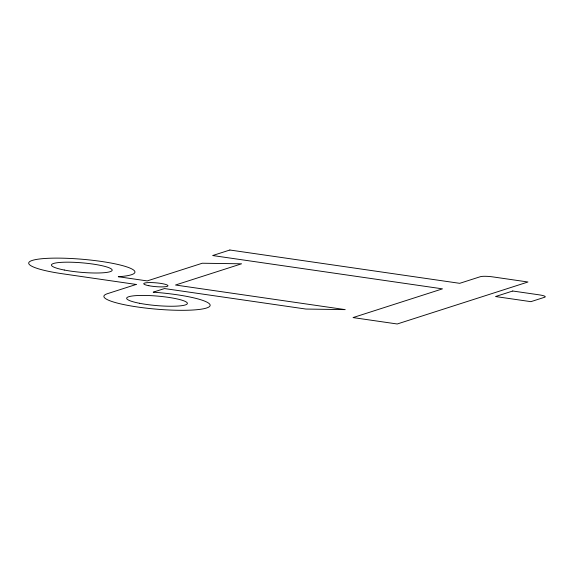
<?xml version="1.0" encoding="UTF-8"?>
<svg xmlns="http://www.w3.org/2000/svg" width="574" height="574" viewBox="0 0 574 574"><rect width="100%" height="100%" fill="white"/><g stroke="black" fill="none" stroke-linecap="round" stroke-linejoin="round"><path stroke-width="0.86" d="M229.865 250.013L212.66 255.538L442.489 288.851L353.032 317.58L397.23 323.987L527.98 281.999L492.621 276.869A9.521 1.492 4.9 0 0 480.345 276.697L459.695 283.326L229.865 250.013M136.196 284.453L107.525 293.658A53.31 8.337 4.9 0 0 145.251 308.016A53.31 8.337 4.9 0 0 209.998 305.899A53.31 8.337 4.9 0 0 153.222 292.173L164.48 288.557L305.92 309.056L345.218 309.623L175.493 285.02L241.561 263.803L202.263 263.236L147.202 280.916L118.287 276.725A53.31 8.337 4.9 0 0 114.657 263.76A53.31 8.337 4.9 0 0 35.688 259.584A53.31 8.337 4.9 0 0 62.544 273.776L136.196 284.453M512.733 291.011L495.534 296.536L530.893 301.666L544.654 297.246A9.521 1.492 4.9 0 0 539.259 294.857L512.733 291.011M64.274 270.031A30.465 4.764 4.9 0 0 112.045 270.562A30.465 4.764 4.9 0 0 69.131 262.189A30.465 4.764 4.9 0 0 64.274 270.031M139.489 303.273A30.465 4.764 4.9 0 0 187.253 303.804A30.465 4.764 4.9 0 0 144.347 295.431A30.465 4.764 4.9 0 0 139.489 303.273M148.831 285.709A12.183 1.909 4.9 0 0 167.931 285.924A12.183 1.909 4.9 0 0 150.768 282.573A12.183 1.909 4.9 0 0 148.831 285.709"/></g></svg>
